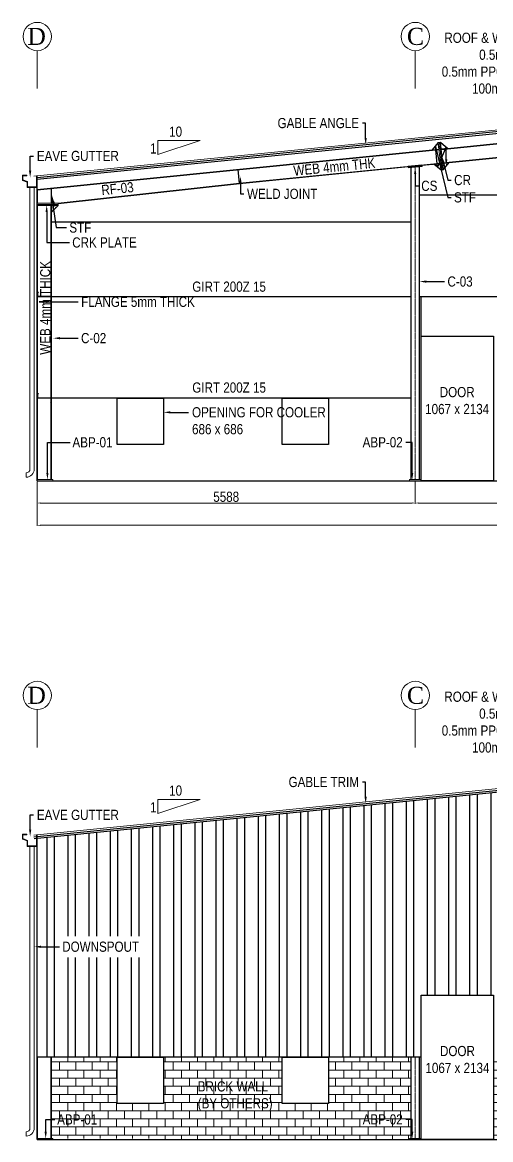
# Model space of a CAD drawing. Header units: millimetres. Extents: x 0 to 2669304, y -3314102 to 0.
# Drawn here: x 2403201 to 2410123, y -3232810 to -3216300 of the extents above; entities that cross this region are included whole.
import ezdxf
from ezdxf import colors
from ezdxf.entities.mleader import LeaderData, LeaderLine
from ezdxf.math import Vec2, Vec3

# ---------------------------------------------------------------- set-up
doc = ezdxf.new("R2010")
doc.units = ezdxf.units.MM
doc.header["$LTSCALE"] = 0.4
doc.header["$MEASUREMENT"] = 0
doc.header["$PDMODE"] = 34
doc.linetypes.add('CENTER', pattern=[2, 1.25, -0.25, 0.25, -0.25])
for name, color, linetype, lineweight in [('Base Plate', 114, 'Continuous', 20), ('brick HATCH', 23, 'Continuous', 5), ('CR Plate', 41, 'Continuous', 20), ('CRK Plate', 54, 'Continuous', 20), ('CS Plate', 30, 'Continuous', 18), ('Dim1', 147, 'Continuous', 20), ('EAVE GUTTER', 37, 'Continuous', 20), ('Grid', 202, 'CENTER', 18), ('Outer Line', 1, 'Continuous', 30), ('PLT', 34, 'Continuous', 15), ('Roof Sheet1', 253, 'Continuous', 0), ('Steel', 1, 'Continuous', 30)]:
    doc.layers.add(name, color=color, linetype=linetype, lineweight=lineweight)
for name, color, linetype in [('GABLE ANGLE', 165, 'Continuous'), ('Purlan', 46, 'Continuous'), ('stifners', 94, 'Continuous'), ('Thin', 6, 'Continuous'), ('Wall Panel', 76, 'Continuous'), ('Weld Joint', 140, 'Continuous')]:
    doc.layers.add(name, color=color, linetype=linetype)
doc.styles.add('style2', font='ARIALN.TTF')
doc.dimstyles.new('H.M.A', dxfattribs={"dimtxt": 37.0005, "dimasz": 20, "dimexe": 8, "dimexo": 10, "dimgap": 5, "dimtad": 3, "dimdec": 0, "dimrnd": 1, "dimzin": 0, "dimdsep": 46, "dimtxsty": 'style2', "dimcen": 0.09, "dimclrd": 152, "dimclre": 152, "dimclrt": 1, "dimadec": 0, "dimazin": 0, "dimtfac": 1, "dimtdec": 0, "dimtix": 1, "dimtmove": 1, "dimatfit": 3, "dimfxl": 0, "dimtolj": 1, "dimtzin": 0, "dimlwd": 5, "dimlwe": 5, "dimarcsym": 0})

# ---------------------------------------------------------------- blocks, each defined once
blk = doc.blocks.new('A$C252068E4')
at = {"layer": 'Purlan'}
h = blk.add_hatch(color=256, dxfattribs=at)
h.dxf.hatch_style = 1
h.paths.add_polyline_path([(70, 200), (10, 200), (0, 190), (1, 189), (11, 198), (68, 198), (68, 0), (128, 0), (138, 10), (137, 11), (128, 1), (70, 1)])
for p, q in [((10, 200), (0, 190)), ((1, 189), (0, 190)), ((11, 198), (1, 189)), ((10, 200), (70, 200)), ((11, 198), (68, 198)), ((68, 198), (68, 0)), ((70, 200), (70, 1)), ((70, 1), (128, 1)), ((128, 1), (137, 11)), ((128, 0), (138, 10)), ((138, 10), (137, 11)), ((68, 0), (128, 0))]:
    blk.add_line(p, q, dxfattribs=at)
blk = doc.blocks.new('*D726')
at = {"layer": 'Defpoints', "color": 0}
for p in [(2403420, -3223073), (2409008, -3223073), (2409008, -3223403)]:
    blk.add_point(p, dxfattribs=at)
at = {"layer": 'Dim1', "color": 152, "lineweight": 5}
for p, q in [((2403420, -3223083), (2403420, -3223413)), ((2409008, -3223083), (2409008, -3223413)), ((2403470, -3223403), (2408958, -3223403))]:
    blk.add_line(p, q, dxfattribs=at)
at = {"layer": 'Dim1', "color": 152}
for points in [[(2403470, -3223394), (2403470, -3223411), (2403420, -3223403)], [(2408958, -3223394), (2408958, -3223411), (2409008, -3223403)]]:
    blk.add_solid(points, dxfattribs=at)
at = {"layer": 'Dim1', "color": 1, "insert": (2406214, -3223311), "char_height": 150, "attachment_point": 5, "style": 'style2'}
blk.add_mtext('\\A1;5588', dxfattribs=at)
blk = doc.blocks.new('*D727')
at = {"layer": 'Defpoints', "color": 0}
for p in [(2409008, -3223073), (2414596, -3223073), (2414596, -3223403)]:
    blk.add_point(p, dxfattribs=at)
at = {"layer": 'Dim1', "color": 152, "lineweight": 5}
for p, q in [((2409008, -3223083), (2409008, -3223413)), ((2414596, -3223083), (2414596, -3223413)), ((2409058, -3223403), (2414546, -3223403))]:
    blk.add_line(p, q, dxfattribs=at)
at = {"layer": 'Dim1', "color": 152}
for points in [[(2409058, -3223394), (2409058, -3223411), (2409008, -3223403)], [(2414546, -3223394), (2414546, -3223411), (2414596, -3223403)]]:
    blk.add_solid(points, dxfattribs=at)
at = {"layer": 'Dim1', "color": 1, "insert": (2411802, -3223311), "char_height": 150, "attachment_point": 5, "style": 'style2'}
blk.add_mtext('\\A1;5588', dxfattribs=at)
blk = doc.blocks.new('*D725')
at = {"layer": 'Defpoints', "color": 0}
for p in [(2403420, -3223403), (2420184, -3223403), (2420184, -3223732)]:
    blk.add_point(p, dxfattribs=at)
at = {"layer": 'Dim1', "color": 152, "lineweight": 5}
for p, q in [((2403420, -3223413), (2403420, -3223742)), ((2420184, -3223413), (2420184, -3223742)), ((2403470, -3223732), (2420134, -3223732))]:
    blk.add_line(p, q, dxfattribs=at)
at = {"layer": 'Dim1', "color": 152}
for points in [[(2403470, -3223724), (2403470, -3223740), (2403420, -3223732)], [(2420134, -3223724), (2420134, -3223740), (2420184, -3223732)]]:
    blk.add_solid(points, dxfattribs=at)
at = {"layer": 'Dim1', "color": 1, "insert": (2411802, -3223640), "char_height": 150, "attachment_point": 5, "style": 'style2'}
blk.add_mtext('\\A1;WIDTH : 16764 O/O OF STEEL LINE', dxfattribs=at)

msp = doc.modelspace()

# ---------------------------------------------------------------- hatches: boundary and pattern name
at = {"layer": 'brick HATCH'}
h = msp.add_hatch(dxfattribs=at)
h.set_pattern_fill('AR-B816', color=256, scale=15)
h.set_pattern_definition([(0, (95550.79, -864302.17), (0, 120), []), (90, (95550.79, -864302.17), (-120, 120), [120, -120])])
h.paths.add_polyline_path([(2408945.8989, -3231591.0365), (2407725.3989, -3231591.0365), (2407725.3989, -3232277.0365), (2407039.3989, -3232277.0365), (2407039.3989, -3231591.0365), (2405287.3989, -3231591.0365), (2405287.3989, -3232277.0365), (2404601.3989, -3232277.0365), (2404601.3989, -3231591.0365), (2403630.3989, -3231591.0365), (2403630.3989, -3232794.0365), (2403650.3989, -3232794.0365), (2408920.8989, -3232799.1368), (2408920.8989, -3232794.0365), (2408945.8989, -3232794.0365)])
h.paths.add_polyline_path([(2414533.8989, -3231591.0365), (2410162.8989, -3231591.0365), (2410162.8989, -3232810.0365), (2414508.8989, -3232810.0365), (2414508.8989, -3232794.0365), (2414533.8989, -3232794.0365)])
h.paths.add_polyline_path([(2419974.3989, -3231591.0365), (2414658.8989, -3231591.0365), (2414658.8989, -3232794.0365), (2414683.8989, -3232794.0365), (2419954.3989, -3232809.3675), (2419954.3989, -3232794.0365)])
h.paths.add_polyline_path([(2403693.8293, -3232668.4919), (2404361.1554, -3232668.4919), (2404361.1554, -3232356.2136), (2403693.8293, -3232356.2136)], flags=24)
h.paths.add_polyline_path([(2408197.4307, -3232667.8391), (2408864.7568, -3232667.8391), (2408864.7568, -3232355.5608), (2408197.4307, -3232355.5608)], flags=24)
h.paths.add_polyline_path([(2405742.4649, -3232434.6251), (2406927.117, -3232434.6251), (2406927.117, -3231869.6864), (2405742.4649, -3231869.6864)], flags=24)
h.paths.add_polyline_path([(2411264.071, -3232434.6251), (2412448.7231, -3232434.6251), (2412448.7231, -3231869.6864), (2411264.071, -3231869.6864)], flags=24)
h.paths.add_polyline_path([(2419236.9628, -3232649.5947), (2419904.2888, -3232649.5947), (2419904.2888, -3232337.3164), (2419236.9628, -3232337.3164)], flags=24)
h.paths.add_polyline_path([(2414748.9428, -3232667.1578), (2415416.2688, -3232667.1578), (2415416.2688, -3232354.8795), (2414748.9428, -3232354.8795)], flags=24)
h.paths.add_polyline_path([(2417036.6253, -3232434.6251), (2418221.2774, -3232434.6251), (2418221.2774, -3231869.6864), (2417036.6253, -3231869.6864)], flags=24)
at = {"layer": 'EAVE GUTTER'}
h = msp.add_hatch(color=256, dxfattribs=at)
h.dxf.hatch_style = 1
h.paths.add_polyline_path([(2403277.5939, -3218650.7761), (2403209.0627, -3218625.5206), (2403209.0627, -3218568.8487), (2403268.1462, -3218568.8487), (2403268.1462, -3218560.3797), (2403200.5937, -3218560.3797), (2403200.5937, -3218635.4349), (2403269.6054, -3218659.7067), (2403269.6054, -3218739.2998), (2403420.3989, -3218739.3014), (2403420.3989, -3218567.7377), (2403411.9299, -3218567.7377), (2403411.9299, -3218730.8325), (2403277.5939, -3218730.8325)])
h = msp.add_hatch(color=256, dxfattribs=at)
h.dxf.hatch_style = 1
h.paths.add_polyline_path([(2403277.5939, -3228387.5475), (2403209.0627, -3228362.292), (2403209.0627, -3228305.6201), (2403268.1462, -3228305.6201), (2403268.1462, -3228297.1511), (2403200.5937, -3228297.1511), (2403200.5937, -3228372.2063), (2403269.6054, -3228396.4781), (2403269.6054, -3228476.0712), (2403420.3989, -3228476.0728), (2403420.3989, -3228304.5091), (2403411.9299, -3228304.5091), (2403411.9299, -3228467.6039), (2403277.5939, -3228467.6039)])
at = {"layer": 'Wall Panel'}
h = msp.add_hatch(dxfattribs=at)
h.set_pattern_fill('STEEL', color=256, scale=2500, angle=45)
h.set_pattern_definition([(90, (95550.8, -864302.17), (-312.5, 6e-14), []), (90, (95440.3, -864191.68), (-312.5, 6e-14), [])])
h.paths.add_polyline_path([(2409095.8989, -3230676.0365), (2410162.8989, -3230676.0365), (2410162.8989, -3231591.0365), (2411459.3989, -3231591.0365), (2411459.3989, -3230905.0365), (2412145.3989, -3230905.0365), (2412145.3989, -3231591.0365), (2420184.3989, -3231591.0365), (2420184.3989, -3228354.7585), (2411802.3989, -3227516.5585), (2403420.3989, -3228354.7585), (2403420.3989, -3231591.0365), (2409095.8989, -3231591.0365)])
edge = h.paths.add_edge_path()
edge.add_line((2403747.8414, -3230117.7973), (2404958.6872, -3230117.7973))
edge.add_line((2404958.6872, -3230117.7973), (2404958.6872, -3229805.5189))
edge.add_line((2404958.6872, -3229805.5189), (2403747.8414, -3229805.5189))
edge.add_line((2403747.8414, -3229805.5189), (2403747.8414, -3230117.7973))
edge.add_line((2403699.5027, -3229959.8164), (2403748.2336, -3229959.8164))
edge.add_line((2403476.5549, -3229959.8164), (2403699.5027, -3229959.8164))
edge.add_line((2403476.5549, -3229976.483), (2403376.5549, -3229959.8164))
edge.add_line((2403376.5549, -3229959.8164), (2403476.5549, -3229943.1497))
edge.add_line((2403476.5549, -3229943.1497), (2403476.5549, -3229976.483))
edge = h.paths.add_edge_path()
edge.add_line((2418486.1372, -3230117.7973), (2419696.983, -3230117.7973))
edge.add_line((2419696.983, -3230117.7973), (2419696.983, -3229805.5189))
edge.add_line((2419696.983, -3229805.5189), (2418486.1372, -3229805.5189))
edge.add_line((2418486.1372, -3229805.5189), (2418486.1372, -3230117.7973))
edge.add_line((2419755.042, -3229959.8164), (2419706.3111, -3229959.8164))
edge.add_line((2420128.2429, -3229959.8165), (2419755.042, -3229959.8164))
edge.add_line((2420128.2429, -3229943.1499), (2420228.2429, -3229959.8166))
edge.add_line((2420228.2429, -3229959.8166), (2420128.2429, -3229976.4832))
edge.add_line((2420128.2429, -3229976.4832), (2420128.2429, -3229943.1499))
edge = h.paths.add_edge_path(flags=16)
edge.add_line((2412520.8805, -3231458.8276), (2414572.2788, -3231458.8276))
edge.add_line((2414572.2788, -3231458.8276), (2414572.2788, -3230895.9353))
edge.add_line((2414572.2788, -3230895.9353), (2412520.8805, -3230895.9353))
edge.add_line((2412520.8805, -3230895.9353), (2412520.8805, -3231458.8276))
edge.add_line((2412468.3468, -3231050.2327), (2412517.0776, -3231050.2327))
edge.add_line((2412245.3989, -3231050.2327), (2412468.3468, -3231050.2327))
edge.add_line((2412245.3989, -3231066.8994), (2412145.3989, -3231050.2327))
edge.add_line((2412145.3989, -3231050.2327), (2412245.3989, -3231033.5661))
edge.add_line((2412245.3989, -3231033.5661), (2412245.3989, -3231066.8994))
h.paths.add_polyline_path([(2410349.3129, -3229737.4823), (2413202.9964, -3229737.4823), (2413202.9964, -3228667.2231), (2410349.3129, -3228667.2231)], flags=24)

# ---------------------------------------------------------------- linework, layer by layer
at = {"layer": 'Base Plate'}
for points in [[(2403420.3989, -3223057.2651), (2403650.3989, -3223057.2651), (2403650.3989, -3223073.2651), (2403420.3989, -3223073.2651)], [(2408920.8989, -3223057.2651), (2409095.8989, -3223057.2651), (2409095.8989, -3223073.2651), (2408920.8989, -3223073.2651)], [(2403420.3989, -3232794.0365), (2403650.3989, -3232794.0365), (2403650.3989, -3232810.0365), (2403420.3989, -3232810.0365)], [(2408920.8989, -3232794.0365), (2409095.8989, -3232794.0365), (2409095.8989, -3232810.0365), (2408920.8989, -3232810.0365)]]:
    msp.add_lwpolyline(points, close=True, dxfattribs=at)
at = {"layer": 'CR Plate'}
for points in [[(2409365.3722, -3218073.7391), (2409349.4516, -3218075.3312), (2409390.2481, -3218483.2964), (2409406.1687, -3218481.7044)], [(2409381.2928, -3218072.1471), (2409365.3722, -3218073.7391), (2409406.1687, -3218481.7044), (2409422.0893, -3218480.1123)]]:
    msp.add_lwpolyline(points, close=True, dxfattribs=at)
at = {"layer": 'CRK Plate'}
for points in [[(2403730.3989, -3218973.2601), (2403420.3989, -3218973.2601), (2403420.3989, -3218989.2601), (2403730.3989, -3218989.2601)], [(2403730.3989, -3218989.2601), (2403420.3989, -3218989.2601), (2403420.3989, -3219005.2601), (2403730.3989, -3219005.2601)]]:
    msp.add_lwpolyline(points, close=True, dxfattribs=at)
at = {"layer": 'CS Plate'}
for points in [[(2409108.5113, -3218418.0063), (2409107.3173, -3218406.0658), (2408904.7044, -3218426.3271), (2408905.8984, -3218438.2675)], [(2409109.7053, -3218429.9467), (2409108.5113, -3218418.0063), (2408905.8984, -3218438.2675), (2408907.0924, -3218450.208)]]:
    msp.add_lwpolyline(points, close=True, dxfattribs=at)
at = {"layer": 'EAVE GUTTER'}
for p, q in [((2403376.5582, -3222901.4167), (2403376.553, -3218739.3009)), ((2403376.5582, -3232638.1881), (2403376.553, -3228476.0723))]:
    msp.add_line(p, q, dxfattribs=at)
for points in [[(2403420.3989, -3218567.7377), (2403420.3989, -3218739.3014), (2403269.6054, -3218739.2998), (2403269.6054, -3218659.7067), (2403200.5937, -3218635.4349), (2403200.5937, -3218560.3797), (2403268.1462, -3218560.3797), (2403268.1462, -3218568.8487), (2403209.0627, -3218568.8487), (2403209.0627, -3218625.5206), (2403277.5939, -3218650.7761), (2403277.5939, -3218730.8325), (2403411.9299, -3218730.8325), (2403411.9299, -3218567.7377)], [(2403420.3989, -3228304.5091), (2403420.3989, -3228476.0728), (2403269.6054, -3228476.0712), (2403269.6054, -3228396.4781), (2403200.5937, -3228372.2063), (2403200.5937, -3228297.1511), (2403268.1462, -3228297.1511), (2403268.1462, -3228305.6201), (2403209.0627, -3228305.6201), (2403209.0627, -3228362.292), (2403277.5939, -3228387.5475), (2403277.5939, -3228467.6039), (2403411.9299, -3228467.6039), (2403411.9299, -3228304.5091)]]:
    msp.add_lwpolyline(points, close=True, dxfattribs=at)
for points in [[(2403313.4513, -3218739.3006), (2403313.4565, -3222901.2629, -0.4141647504), (2403256.4842, -3222958.2446), (2403256.4842, -3223021.3464, 0.414214624), (2403376.5583, -3222901.2529)], [(2403313.4513, -3228476.072), (2403313.4565, -3232638.0343, -0.4141647504), (2403256.4842, -3232695.016), (2403256.4842, -3232758.1178, 0.414214624), (2403376.5583, -3232638.0243)]]:
    msp.add_lwpolyline(points, format="xyb", dxfattribs=at)
at = {"layer": 'GABLE ANGLE'}
for p, q in [((2403420.3989, -3218592.8624), (2411802.3989, -3217754.6624)), ((2403420.3989, -3218617.9871), (2411802.3989, -3217779.7871)), ((2403372.8865, -3228334.385), (2411802.3989, -3227491.4338)), ((2403375.3741, -3228359.2609), (2411802.3989, -3227516.5585))]:
    msp.add_line(p, q, dxfattribs=at)
at = {"layer": 'Grid', "color": 202, "linetype": 'ByBlock'}
for p, q in [((2403420.3989, -3216718.5254), (2403420.3989, -3217277.6164)), ((2409008.3989, -3216718.5254), (2409008.3989, -3217277.6164)), ((2403420.3989, -3226455.2968), (2403420.3989, -3227014.3878)), ((2409008.3989, -3226455.2968), (2409008.3989, -3227014.3878))]:
    msp.add_line(p, q, dxfattribs=at)
at = {"layer": 'Grid'}
for p, q in [((2409008.3989, -3223057.2651), (2409008.3989, -3218440.0774)), ((2409008.3989, -3232794.0365), (2409008.3989, -3231591.0365))]:
    msp.add_line(p, q, dxfattribs=at)
at = {"layer": 'Grid', "color": 202, "linetype": 'ByBlock'}
for centre in [(2403420.3989, -3216509.1708), (2409008.3989, -3216509.1708), (2403420.3989, -3226245.9422), (2409008.3989, -3226245.9422)]:
    msp.add_circle(centre, 209.3546, dxfattribs=at)
at = {"layer": 'Outer Line'}
for p, q in [((2409391.2431, -3218171.6508), (2411802.3989, -3217930.5352)), ((2409391.7406, -3218176.626), (2411802.3989, -3217935.5601)), ((2409411.6414, -3218375.6334), (2411802.3989, -3218136.5576)), ((2409412.1389, -3218380.6086), (2411802.3989, -3218141.5826)), ((2403420.3989, -3218768.7352), (2409359.4019, -3218174.8349)), ((2403420.3989, -3218773.7601), (2409359.8995, -3218179.8101)), ((2406410.6092, -3218675.7366), (2409379.8002, -3218378.8175)), ((2406411.1067, -3218680.7118), (2408905.2019, -3218431.3023)), ((2408945.8989, -3223057.2651), (2408945.8989, -3218446.3274)), ((2409070.8989, -3223057.2651), (2409070.8989, -3218433.8274)), ((2409107.8148, -3218411.041), (2409380.2977, -3218383.7927)), ((2403420.3989, -3223073.2651), (2403420.3989, -3218567.7377)), ((2403730.3989, -3218973.2601), (2406410.6092, -3218675.7366)), ((2403730.3989, -3218978.2851), (2406411.1067, -3218680.7118)), ((2403420.3989, -3219005.2601), (2403420.3989, -3223057.2651)), ((2403425.3989, -3223057.2651), (2403425.3989, -3219005.2601)), ((2403625.3989, -3223057.2651), (2403625.3989, -3219005.2601)), ((2403630.3989, -3223057.2651), (2403630.3989, -3219005.2601)), ((2403420.3989, -3223073.2651), (2420184.3989, -3223073.2651)), ((2403420.3989, -3232810.0365), (2403420.3989, -3228304.5091)), ((2403420.3989, -3231591.0365), (2403420.3989, -3232794.0365)), ((2409095.8989, -3231591.0365), (2403420.3989, -3231591.0365)), ((2403425.3989, -3232794.0365), (2403425.3989, -3231591.0365)), ((2403625.3989, -3232794.0365), (2403625.3989, -3231591.0365)), ((2403630.3989, -3232794.0365), (2403630.3989, -3231591.0365)), ((2408945.8989, -3232794.0365), (2408945.8989, -3231591.0365)), ((2409070.8989, -3232794.0365), (2409070.8989, -3231591.0365)), ((2403420.3989, -3232810.0365), (2420184.3989, -3232810.0365))]:
    msp.add_line(p, q, dxfattribs=at)
at = {"layer": 'PLT'}
msp.add_lwpolyline([(2403425.3989, -3218773.2601), (2403420.3989, -3218773.7601), (2403420.3989, -3218973.2601), (2403425.3989, -3218973.2601)], close=True, dxfattribs=at)
at = {"layer": 'Purlan', "linetype": 'ByBlock'}
for p, q in [((2414533.8989, -3218854.2651), (2409070.8989, -3218854.2651)), ((2408945.8989, -3219254.2651), (2403630.3989, -3219254.2651)), ((2408945.8989, -3220354.2651), (2403630.3989, -3220354.2651)), ((2414533.8989, -3220354.2651), (2409070.8989, -3220354.2651)), ((2409095.8989, -3220939.2651), (2409095.8989, -3220354.2651)), ((2408945.8989, -3221854.2651), (2403630.3989, -3221854.2651))]:
    msp.add_line(p, q, dxfattribs=at)
for points in [[(2409095.8989, -3220939.2651), (2410162.8989, -3220939.2651), (2410162.8989, -3223073.2651), (2409095.8989, -3223073.2651)], [(2404601.3989, -3221854.2651), (2405287.3989, -3221854.2651), (2405287.3989, -3222540.2651), (2404601.3989, -3222540.2651)], [(2407039.3989, -3221854.2651), (2407725.3989, -3221854.2651), (2407725.3989, -3222540.2651), (2407039.3989, -3222540.2651)], [(2409095.8989, -3230676.0365), (2410162.8989, -3230676.0365), (2410162.8989, -3232810.0365), (2409095.8989, -3232810.0365)], [(2404601.3989, -3231591.0365), (2405287.3989, -3231591.0365), (2405287.3989, -3232277.0365), (2404601.3989, -3232277.0365)], [(2407039.3989, -3231591.0365), (2407725.3989, -3231591.0365), (2407725.3989, -3232277.0365), (2407039.3989, -3232277.0365)]]:
    msp.add_lwpolyline(points, close=True, dxfattribs=at)
at = {"layer": 'Roof Sheet1'}
for p, q in [((2403370.3989, -3218572.7377), (2411802.3989, -3217729.5377)), ((2403370.3989, -3228309.5091), (2411802.3989, -3227466.3091))]:
    msp.add_line(p, q, dxfattribs=at)
at = {"layer": 'stifners'}
for points in [[(2409259.8982, -3218184.7853), (2409359.4019, -3218174.8349), (2409349.4516, -3218075.3312)], [(2409490.7468, -3218161.7004), (2409391.2431, -3218171.6508), (2409381.2928, -3218072.1471)], [(2409280.794, -3218393.7431), (2409380.2977, -3218383.7927), (2409390.2481, -3218483.2964)], [(2409511.6426, -3218370.6582), (2409412.1389, -3218380.6086), (2409422.0893, -3218480.1123)], [(2403630.3989, -3218754.7701), (2403625.3989, -3218755.2701), (2403625.3989, -3218973.2601), (2403630.3989, -3218973.2601)], [(2403730.3989, -3219005.2601), (2403630.3989, -3219005.2601), (2403630.3989, -3219105.2601)]]:
    msp.add_lwpolyline(points, close=True, dxfattribs=at)
at = {"layer": 'Thin', "color": 7, "lineweight": 5}
for points in [[(2405203.6877, -3218253.561), (2405203.6877, -3218045.591), (2405828.0726, -3218045.591)], [(2405203.6877, -3227990.3324), (2405203.6877, -3227782.3624), (2405828.0726, -3227782.3624)]]:
    msp.add_lwpolyline(points, close=True, dxfattribs=at)
at = {"layer": 'Weld Joint'}
msp.add_line((2406411.1067, -3218680.7118), (2406390.7085, -3218476.7292), dxfattribs=at)

# ---------------------------------------------------------------- block references
at = {"layer": 'Steel', "xscale": -1, "rotation": 270.0000000000479}
for p in [(2403426.3992, -3220422.6678), (2403426.3992, -3221922.6678)]:
    msp.add_blockref('A$C252068E4', p, dxfattribs=at)

# ---------------------------------------------------------------- texts
at = {"layer": 'Thin', "color": 7, "lineweight": 5, "style": 'style2'}
for s, insert, char_height, attachment_point in [('{\\fTimes New Roman|b0|i0|c0|p18;D}', (2403411.4533, -3216381.1556), 252, 2), ('{\\fTimes New Roman|b0|i0|c0|p18;C}', (2409012.0159, -3216381.6316), 252, 2), ('10', (2405370.6546, -3217840.0255), 150, 1), ('1', (2405088.3998, -3218087.8823), 150, 1), ('GIRT 200Z 15', (2406257.038, -3220130.3206), 150, 2), ('GIRT 200Z 15', (2406257.038, -3221621.0695), 150, 2), ('DOOR\\P1067 x 2134', (2409627.9049, -3221688.6232), 150, 2), ('{\\fTimes New Roman|b0|i0|c0|p18;D}', (2403411.4533, -3226117.927), 252, 2), ('{\\fTimes New Roman|b0|i0|c0|p18;C}', (2409012.0159, -3226118.403), 252, 2), ('10', (2405370.6546, -3227576.7969), 150, 1), ('1', (2405088.3998, -3227824.6537), 150, 1), ('DOOR\\P1067 x 2134', (2409632.0005, -3231425.3946), 150, 2), ('BRICK WALL\\P(BY OTHERS)', (2405792.6525, -3231947.7049), 150, 1)]:
    msp.add_mtext(s, dxfattribs=dict(at, insert=insert, char_height=char_height, attachment_point=attachment_point))
at = {"layer": 'Thin', "color": 7, "lineweight": 5, "char_height": 150, "attachment_point": 2, "rotation": 5.71059314, "style": 'style2'}
for s, insert, width in [('WEB 4mm THK', (2407805.0008, -3218359.3428), 1420.368378), ('RF-03', (2404599.5196, -3218681.512), 450.196957)]:
    msp.add_mtext(s, dxfattribs=dict(at, insert=insert, width=width))
at = {"layer": 'Thin', "color": 7, "lineweight": 5, "insert": (2403463.746, -3220519.201), "char_height": 150, "attachment_point": 2, "rotation": 90, "style": 'style2'}
msp.add_mtext('WEB 4mm THICK', dxfattribs=at)

# ---------------------------------------------------------------- dimensions: what is measured, and where the dimension line sits
at = {"layer": 'Dim1'}
dim = msp.add_linear_dim(base=(2420184.3989, -3223732.1373), p1=(2403420.3989, -3223402.7012), p2=(2420184.3989, -3223402.7012), text='WIDTH : <> O/O OF STEEL LINE', dimstyle='H.M.A', override={"dimtxt": 150, "dimasz": 50, "dimexe": 10, "dimgap": 15}, dxfattribs=at)
dim.commit()
dim.dimension.update_dxf_attribs({"geometry": '*D725', "text_midpoint": (2411802.3989, -3223639.5282)})
for base, p1, p2, picture, middle in [((2409008.3989, -3223402.7012), (2403420.3989, -3223073.2651), (2409008.3989, -3223073.2651), '*D726', (2406214.3989, -3223311.1153)), ((2414596.3989, -3223402.7012), (2409008.3989, -3223073.2651), (2414596.3989, -3223073.2651), '*D727', (2411802.3989, -3223311.1153))]:
    dim = msp.add_linear_dim(base=base, p1=p1, p2=p2, dimstyle='H.M.A', override={"dimtxt": 150, "dimasz": 50, "dimexe": 10, "dimgap": 15}, dxfattribs=at)
    dim.commit()
    dim.dimension.update_dxf_attribs({"geometry": picture, "text_midpoint": middle})

# ---------------------------------------------------------------- leaders
at = {"layer": 'Thin', "color": 7, "lineweight": 5}
ml = msp.add_multileader_mtext('Standard', dxfattribs=at)
ml.set_content('ROOF & WALL CLADDING\\P0.5mm PPGI PANEL\\P0.5mm PPGI LINER PANEL\\P100mm FIBERGLASS INSULATION', color=7, style='style2')
ml.set_leader_properties(color=215)
ml.build(insert=Vec2(0, 0))
ml.multileader.update_dxf_attribs({"dogleg_length": 150, "arrow_head_size": 100})
ctx = ml.context
ctx.base_point, ctx.char_height, ctx.arrow_head_size, ctx.landing_gap_size, ctx.plane_origin = Vec3(2409362.8153, -3216529.0076), 150, 100, 50, Vec3(2496873.519, -3209774.6013)
ctx.text_align_type = 2
notes = []
notes.append((ctx, [(1, (1, 1, 0), (2411646.8463, -3216529.0076), (-1, 0), 48.7308, [(0, [(2411646.8463, -3217745.0929)], 0, [])])]))
ctx.mtext.insert, ctx.mtext.width, ctx.mtext.alignment, ctx.mtext.flow_direction = Vec3(2411548.1155, -3216452.7286), 2197.739066, 3, 5
ml = msp.add_multileader_mtext('Standard', dxfattribs=at)
ml.set_content('GABLE ANGLE', color=7, style='style2')
ml.set_leader_properties(color=215)
ml.build(insert=Vec2(0, 0))
ml.multileader.update_dxf_attribs({"dogleg_length": 150, "arrow_head_size": 100})
ctx = ml.context
ctx.base_point, ctx.char_height, ctx.arrow_head_size, ctx.landing_gap_size, ctx.plane_origin = Vec3(2406941.8, -3217789.3754), 150, 100, 50, Vec3(2493501.8556, -3210136.8923)
ctx.text_align_type = 2
notes.append((ctx, [(1, (1, 1, 0), (2408275.1829, -3217789.3754), (-1, 0), 48.7308, [(0, [(2408275.1829, -3218107.384)], 0, [])])]))
ctx.mtext.insert, ctx.mtext.alignment, ctx.mtext.flow_direction = Vec3(2408176.4521, -3217713.0964), 3, 5
ml = msp.add_multileader_mtext('Standard', dxfattribs=at)
ml.set_content('STF', color=7, style='style2')
ml.set_leader_properties(color=215)
ml.build(insert=Vec2(0, 0))
ml.multileader.update_dxf_attribs({"dogleg_length": 150, "arrow_head_size": 100})
ctx = ml.context
ctx.base_point, ctx.char_height, ctx.arrow_head_size, ctx.landing_gap_size, ctx.plane_origin = Vec3(2409538.6415, -3218887.2972), 150, 100, 50, Vec3(2324458.918, -3211043.8325)
ctx.text_align_type = 1
notes.append((ctx, [(1, (1, 1, 0), (2409489.9107, -3218887.2972), (1, 0), 48.7308, [(3, [(2409466.866, -3218425.3853), (2409464.9097, -3218140.5609), (2409335.521, -3218438.5197), (2409308.2676, -3218132.9977)], 0, [])])]))
ctx.mtext.insert, ctx.mtext.alignment, ctx.mtext.flow_direction = Vec3(2409743.2459, -3218811.0183), 2, 5
ml = msp.add_multileader_mtext('Standard', dxfattribs=at)
ml.set_content('EAVE GUTTER', color=7, style='style2')
ml.set_leader_properties(color=215)
ml.build(insert=Vec2(0, 0))
ml.multileader.update_dxf_attribs({"dogleg_length": 150, "arrow_head_size": 100})
ctx = ml.context
ctx.base_point, ctx.char_height, ctx.arrow_head_size, ctx.landing_gap_size, ctx.plane_origin = Vec3(2403364.8276, -3218275.267), 150, 100, 50, Vec3(2318089.424, -3210622.7839)
notes.append((ctx, [(1, (1, 1, 0), (2403316.0967, -3218275.267), (1, 0), 48.7308, [(0, [(2403316.0967, -3218593.2756)], 0, [])])]))
ctx.mtext.insert, ctx.mtext.flow_direction = Vec3(2403414.8276, -3218198.988), 5
ml = msp.add_multileader_mtext('Standard', dxfattribs=at)
ml.set_content('CR', color=7, style='style2')
ml.set_leader_properties(color=215)
ml.build(insert=Vec2(0, 0))
ml.multileader.update_dxf_attribs({"dogleg_length": 150, "arrow_head_size": 100})
ctx = ml.context
ctx.base_point, ctx.char_height, ctx.arrow_head_size, ctx.landing_gap_size, ctx.plane_origin = Vec3(2409538.6415, -3218631.4179), 150, 100, 50, Vec3(2324458.918, -3210787.9532)
ctx.text_align_type = 1
notes.append((ctx, [(1, (1, 1, 0), (2409489.9107, -3218631.4179), (1, 0), 48.7308, [(3, [(2409401.691, -3218276.1297)], 0, [])])]))
ctx.mtext.insert, ctx.mtext.alignment, ctx.mtext.flow_direction = Vec3(2409707.383, -3218555.1389), 2, 5
ml = msp.add_multileader_mtext('Standard', dxfattribs=at)
ml.set_content('CS', color=7, style='style2')
ml.set_leader_properties(color=215)
ml.build(insert=Vec2(0, 0))
ml.multileader.update_dxf_attribs({"dogleg_length": 150, "arrow_head_size": 100})
ctx = ml.context
ctx.base_point, ctx.char_height, ctx.arrow_head_size, ctx.landing_gap_size, ctx.plane_origin = Vec3(2409055.7029, -3218716.3254), 150, 100, 50, Vec3(2324039.198, -3210969.8635)
ctx.text_align_type = 1
notes.append((ctx, [(1, (1, 1, 0), (2409006.972, -3218716.3254), (1, 0), 48.7308, [(3, [(2409006.972, -3218440.22)], 0, [])])]))
ctx.mtext.insert, ctx.mtext.alignment, ctx.mtext.flow_direction = Vec3(2409216.4634, -3218640.0464), 2, 5
ml = msp.add_multileader_mtext('Standard', dxfattribs=at)
ml.set_content('WELD JOINT', color=7, style='style2')
ml.set_leader_properties(color=215)
ml.build(insert=Vec2(0, 0))
ml.multileader.update_dxf_attribs({"dogleg_length": 150, "arrow_head_size": 100})
ctx = ml.context
ctx.base_point, ctx.char_height, ctx.arrow_head_size, ctx.landing_gap_size, ctx.plane_origin = Vec3(2406474.6394, -3218835.3002), 150, 100, 50, Vec3(2321199.2359, -3211182.8171)
ctx.text_align_type = 1
notes.append((ctx, [(1, (1, 1, 0), (2406425.9085, -3218835.3002), (1, 0), 48.7308, [(0, [(2406425.9085, -3218576.2204)], 0, [])])]))
ctx.mtext.insert, ctx.mtext.alignment, ctx.mtext.flow_direction = Vec3(2407042.1701, -3218759.0212), 2, 5
ml = msp.add_multileader_mtext('Standard', dxfattribs=at)
ml.set_content('STF', color=7, style='style2')
ml.set_leader_properties(color=215)
ml.build(insert=Vec2(0, 0))
ml.multileader.update_dxf_attribs({"dogleg_length": 150, "arrow_head_size": 100})
ctx = ml.context
ctx.base_point, ctx.char_height, ctx.arrow_head_size, ctx.landing_gap_size, ctx.plane_origin = Vec3(2403852.8866, -3219333.5047), 150, 100, 50, Vec3(2318286.6635, -3226519.0326)
ctx.text_align_type = 1
notes.append((ctx, [(1, (1, 1, 0), (2403699.3046, -3219333.5047), (1, 0), 153.582, [(1, [(2403690.1557, -3219045.5033), (2403630.3989, -3218861.515)], 0, [])])]))
ctx.mtext.insert, ctx.mtext.alignment, ctx.mtext.flow_direction = Vec3(2404057.4909, -3219257.2257), 2, 5
ml = msp.add_multileader_mtext('Standard', dxfattribs=at)
ml.set_content('CRK PLATE', color=7, style='style2')
ml.set_leader_properties(color=215)
ml.build(insert=Vec2(0, 0))
ml.multileader.update_dxf_attribs({"dogleg_length": 150, "arrow_head_size": 100})
ctx = ml.context
ctx.base_point, ctx.char_height, ctx.arrow_head_size, ctx.landing_gap_size, ctx.plane_origin = Vec3(2403896.5438, -3219553.5309), 150, 100, 50, Vec3(2318333.9027, -3227049.9353)
ctx.text_align_type = 1
notes.append((ctx, [(1, (1, 1, 0), (2403560.5754, -3219553.5309), (1, 0), 335.9684, [(0, [(2403560.5754, -3219002.76)], 0, [])])]))
ctx.mtext.insert, ctx.mtext.alignment, ctx.mtext.flow_direction = Vec3(2404415.2171, -3219477.2519), 2, 5
ml = msp.add_multileader_mtext('Standard', dxfattribs=at)
ml.set_content('C-03', color=7, style='style2')
ml.set_leader_properties(color=215)
ml.build(insert=Vec2(0, 0))
ml.multileader.update_dxf_attribs({"dogleg_length": 150, "arrow_head_size": 100})
ctx = ml.context
ctx.base_point, ctx.char_height, ctx.arrow_head_size, ctx.landing_gap_size, ctx.plane_origin = Vec3(2409442.5776, -3220130.2652), 150, 100, 50, Vec3(2324167.1741, -3212633.8607)
ctx.text_align_type = 1
notes.append((ctx, [(1, (1, 1, 0), (2409393.8468, -3220130.2652), (1, 0), 48.7308, [(0, [(2409070.8989, -3220130.2652)], 0, [])])]))
ctx.mtext.insert, ctx.mtext.alignment, ctx.mtext.flow_direction = Vec3(2409670.5619, -3220053.9862), 2, 5
ml = msp.add_multileader_mtext('Standard', dxfattribs=at)
ml.set_content('FLANGE 5mm THICK', color=7, style='style2')
ml.set_leader_properties(color=215)
ml.build(insert=Vec2(0, 0))
ml.multileader.update_dxf_attribs({"dogleg_length": 150, "arrow_head_size": 100})
ctx = ml.context
ctx.base_point, ctx.char_height, ctx.arrow_head_size, ctx.landing_gap_size, ctx.plane_origin = Vec3(2404027.0785, -3220430.5809), 150, 100, 50, Vec3(2318751.675, -3212934.1765)
ctx.text_align_type = 1
notes.append((ctx, [(1, (1, 1, 0), (2403978.3477, -3220430.5809), (1, 0), 48.7308, [(1, [(2403655.3998, -3220429.9547), (2403450.3998, -3220430.5809)], 0, [])])]))
ctx.mtext.insert, ctx.mtext.alignment, ctx.mtext.flow_direction = Vec3(2404909.906, -3220354.3019), 2, 5
ml = msp.add_multileader_mtext('Standard', dxfattribs=at)
ml.set_content('C-02', color=7, style='style2')
ml.set_leader_properties(color=215)
ml.build(insert=Vec2(0, 0))
ml.multileader.update_dxf_attribs({"dogleg_length": 150, "arrow_head_size": 100})
ctx = ml.context
ctx.base_point, ctx.char_height, ctx.arrow_head_size, ctx.landing_gap_size, ctx.plane_origin = Vec3(2404027.0785, -3220966.8694), 150, 100, 50, Vec3(2318751.675, -3213470.465)
ctx.text_align_type = 1
notes.append((ctx, [(1, (1, 1, 0), (2403978.3477, -3220966.8694), (1, 0), 48.7308, [(0, [(2403655.3998, -3220966.8694)], 0, [])])]))
ctx.mtext.insert, ctx.mtext.alignment, ctx.mtext.flow_direction = Vec3(2404254.6024, -3220890.5904), 2, 5
ml = msp.add_multileader_mtext('Standard', dxfattribs=at)
ml.set_content('OPENING FOR COOLER\\P686 x 686', color=7, style='style2')
ml.set_leader_properties(color=215)
ml.build(insert=Vec2(0, 0))
ml.multileader.update_dxf_attribs({"dogleg_length": 150, "arrow_head_size": 100})
ctx = ml.context
ctx.base_point, ctx.char_height, ctx.arrow_head_size, ctx.landing_gap_size, ctx.plane_origin = Vec3(2405659.0776, -3222062.6022), 150, 100, 50, Vec3(2320383.6741, -3214566.1978)
notes.append((ctx, [(1, (1, 1, 0), (2405610.3468, -3222062.6022), (1, 0), 48.7308, [(0, [(2405287.3989, -3222062.6022)], 0, [])])]))
ctx.mtext.insert, ctx.mtext.flow_direction = Vec3(2405709.0776, -3221986.3232), 5
ml = msp.add_multileader_mtext('Standard', dxfattribs=at)
ml.set_content('ABP-01', color=7, style='style2')
ml.set_leader_properties(color=215)
ml.build(insert=Vec2(0, 0))
ml.multileader.update_dxf_attribs({"dogleg_length": 150, "arrow_head_size": 100})
ctx = ml.context
ctx.base_point, ctx.char_height, ctx.arrow_head_size, ctx.landing_gap_size, ctx.plane_origin = Vec3(2403907.0965, -3222506.4943), 150, 100, 50, Vec3(2318344.4554, -3215010.0898)
ctx.text_align_type = 1
notes.append((ctx, [(1, (1, 1, 0), (2403571.1281, -3222506.4943), (1, 0), 335.9684, [(0, [(2403571.1281, -3223057.2651)], 0, [])])]))
ctx.mtext.insert, ctx.mtext.alignment, ctx.mtext.flow_direction = Vec3(2404237.2465, -3222430.2153), 2, 5
ml = msp.add_multileader_mtext('Standard', dxfattribs=at)
ml.set_content('ABP-02', color=7, style='style2')
ml.set_leader_properties(color=215)
ml.build(insert=Vec2(0, 0))
ml.multileader.update_dxf_attribs({"dogleg_length": 150, "arrow_head_size": 100})
ctx = ml.context
ctx.base_point, ctx.char_height, ctx.arrow_head_size, ctx.landing_gap_size, ctx.plane_origin = Vec3(2408185.1354, -3222506.4943), 150, 100, 50, Vec3(2494189.8361, -3215010.0898)
ctx.text_align_type = 1
notes.append((ctx, [(1, (1, 1, 0), (2408963.1634, -3222506.4943), (-1, 0), 95.0131, [(0, [(2408963.1634, -3223057.2651)], 0, [])])]))
ctx.mtext.insert, ctx.mtext.alignment, ctx.mtext.flow_direction = Vec3(2408526.6429, -3222430.2153), 2, 5
ml = msp.add_multileader_mtext('Standard', dxfattribs=at)
ml.set_content('ROOF & WALL CLADDING\\P0.5mm PPGI PANEL\\P0.5mm PPGI LINER PANEL\\P100mm FIBERGLASS INSULATION', color=7, style='style2')
ml.set_leader_properties(color=215)
ml.build(insert=Vec2(0, 0))
ml.multileader.update_dxf_attribs({"dogleg_length": 150, "arrow_head_size": 100})
ctx = ml.context
ctx.base_point, ctx.char_height, ctx.arrow_head_size, ctx.landing_gap_size, ctx.plane_origin = Vec3(2409362.8153, -3226265.779), 150, 100, 50, Vec3(2496873.519, -3219511.3727)
ctx.text_align_type = 2
notes.append((ctx, [(1, (1, 1, 0), (2411646.8463, -3226265.779), (-1, 0), 48.7308, [(0, [(2411646.8463, -3227481.8643)], 0, [])])]))
ctx.mtext.insert, ctx.mtext.width, ctx.mtext.alignment, ctx.mtext.flow_direction = Vec3(2411548.1155, -3226189.5), 2197.739066, 3, 5
ml = msp.add_multileader_mtext('Standard', dxfattribs=at)
ml.set_content('GABLE TRIM', color=7, style='style2')
ml.set_leader_properties(color=215)
ml.build(insert=Vec2(0, 0))
ml.multileader.update_dxf_attribs({"dogleg_length": 150, "arrow_head_size": 100})
ctx = ml.context
ctx.base_point, ctx.char_height, ctx.arrow_head_size, ctx.landing_gap_size, ctx.plane_origin = Vec3(2407108.0687, -3227526.1468), 150, 100, 50, Vec3(2493501.8556, -3219873.6637)
ctx.text_align_type = 2
notes.append((ctx, [(1, (1, 1, 0), (2408275.1829, -3227526.1468), (-1, 0), 48.7308, [(0, [(2408275.1829, -3227844.1554)], 0, [])])]))
ctx.mtext.insert, ctx.mtext.alignment, ctx.mtext.flow_direction = Vec3(2408176.4521, -3227449.8678), 3, 5
ml = msp.add_multileader_mtext('Standard', dxfattribs=at)
ml.set_content('EAVE GUTTER', color=7, style='style2')
ml.set_leader_properties(color=215)
ml.build(insert=Vec2(0, 0))
ml.multileader.update_dxf_attribs({"dogleg_length": 150, "arrow_head_size": 100})
ctx = ml.context
ctx.base_point, ctx.char_height, ctx.arrow_head_size, ctx.landing_gap_size, ctx.plane_origin = Vec3(2403364.8276, -3228012.0384), 150, 100, 50, Vec3(2318089.424, -3220359.5553)
notes.append((ctx, [(1, (1, 1, 0), (2403316.0967, -3228012.0384), (1, 0), 48.7308, [(0, [(2403316.0967, -3228330.047)], 0, [])])]))
ctx.mtext.insert, ctx.mtext.flow_direction = Vec3(2403414.8276, -3227935.7594), 5
ml = msp.add_multileader_mtext('Standard', dxfattribs=at)
ml.set_content('DOWNSPOUT', color=7, style='style2')
ml.set_leader_properties(color=215)
ml.build(insert=Vec2(0, 0))
ml.multileader.update_dxf_attribs({"dogleg_length": 150, "arrow_head_size": 100})
ctx = ml.context
ctx.base_point, ctx.char_height, ctx.arrow_head_size, ctx.landing_gap_size, ctx.plane_origin = Vec3(2403748.2336, -3229959.8164), 150, 100, 50, Vec3(2318472.8301, -3222463.4119)
ctx.text_align_type = 1
notes.append((ctx, [(1, (1, 1, 0), (2403699.5027, -3229959.8164), (1, 0), 48.7308, [(0, [(2403376.5549, -3229959.8164)], 0, [])])]))
ctx.mtext.insert, ctx.mtext.alignment, ctx.mtext.flow_direction = Vec3(2404358.1244, -3229883.5374), 2, 5
ml = msp.add_multileader_mtext('Standard', dxfattribs=at)
ml.set_content('ABP-01', color=7, style='style2')
ml.set_leader_properties(color=215)
ml.build(insert=Vec2(0, 0))
ml.multileader.update_dxf_attribs({"dogleg_length": 150, "arrow_head_size": 100})
ctx = ml.context
ctx.base_point, ctx.char_height, ctx.arrow_head_size, ctx.landing_gap_size, ctx.plane_origin = Vec3(2403681.534, -3232512.5574), 150, 100, 50, Vec3(2318344.4554, -3224746.8612)
ctx.text_align_type = 1
notes.append((ctx, [(1, (1, 1, 0), (2403546.1271, -3232512.5574), (1, 0), 135.4068, [(0, [(2403546.1271, -3232794.0365)], 0, [])])]))
ctx.mtext.insert, ctx.mtext.alignment, ctx.mtext.flow_direction = Vec3(2404011.684, -3232436.2784), 2, 5
ml = msp.add_multileader_mtext('Standard', dxfattribs=at)
ml.set_content('ABP-02', color=7, style='style2')
ml.set_leader_properties(color=215)
ml.build(insert=Vec2(0, 0))
ml.multileader.update_dxf_attribs({"dogleg_length": 150, "arrow_head_size": 100})
ctx = ml.context
ctx.base_point, ctx.char_height, ctx.arrow_head_size, ctx.landing_gap_size, ctx.plane_origin = Vec3(2408185.1354, -3232511.9046), 150, 100, 50, Vec3(2494189.8361, -3224746.8612)
ctx.text_align_type = 1
notes.append((ctx, [(1, (1, 1, 0), (2408963.1634, -3232511.9046), (-1, 0), 95.0131, [(0, [(2408963.1634, -3232794.0365)], 0, [])])]))
ctx.mtext.insert, ctx.mtext.alignment, ctx.mtext.flow_direction = Vec3(2408526.6429, -3232435.6256), 2, 5
for ctx, leaders in notes:
    for number, flags, end, landing, length, lines in leaders:
        leader = LeaderData()
        leader.index, (leader.has_last_leader_line, leader.has_dogleg_vector, leader.attachment_direction) = number, flags
        leader.last_leader_point, leader.dogleg_vector, leader.dogleg_length = Vec3(end), Vec3(landing), length
        for number, points, colour, breaks in lines:
            line = LeaderLine()
            line.index, line.vertices, line.color, line.breaks = number, Vec3.list(points), colors.encode_raw_color(colour), breaks
            leader.lines.append(line)
        ctx.leaders.append(leader)

doc.saveas('drawing.dxf')
